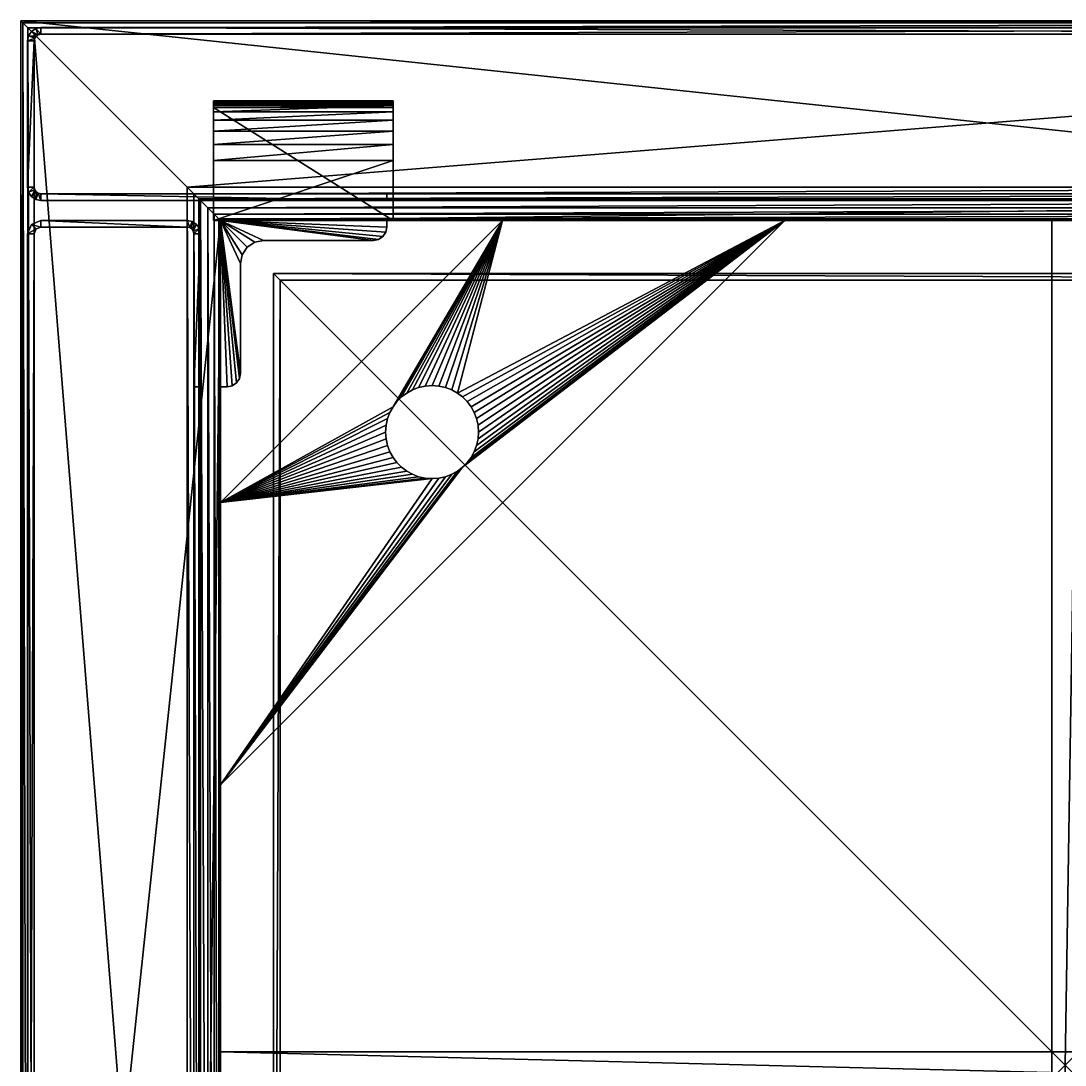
# Model space of a CAD drawing. Header units: millimetres. Extents: x -260 to 3072, y -4655 to 211.
# Drawn here: x -260.5 to -103.5, y -4458 to -4301 of the extents above; entities that cross this region are included whole.
import ezdxf

# ---------------------------------------------------------------- set-up
doc = ezdxf.new("R2010")
doc.units = ezdxf.units.MM
doc.layers.add('SRAFY', color=30, linetype='Continuous', true_color=0xff7f00)

msp = doc.modelspace()

# ---------------------------------------------------------------- meshes
mesh = msp.add_polyface()
corners = [(-260.5, -4615, 537), (53.5, -4615, 537), (-260.5, -4301, 537), (53.5, -4301, 537), (-260.5, -4615, 540), (53.5, -4615, 540), (-260.5, -4301, 540), (53.5, -4301, 540)]
mesh.append_faces([[corners[k] for k in face] for face in [(0, 2, 3), (3, 1, 0), (4, 5, 7), (7, 6, 4), (0, 1, 5), (5, 4, 0), (1, 3, 7), (7, 5, 1), (3, 2, 6), (6, 7, 3), (2, 0, 4), (4, 6, 2)]], dxfattribs={"vtx2": -1})
mesh = msp.add_polyface()
corners = [(-230.5, -4500.15, -400), (-230.5, -4542.57, -400), (-230.5, -4542.57, -398), (-230.5, -4500.15, -398), (-230.5, -4456, -240), (-230.5, -4460, -240), (-230.5, -4460, -210), (-230.5, -4456, -210), (-260.5, -4615, 400), (-230.5, -4585, 400), (-230.5, -4331, 400), (-260.5, -4301, 400), (-260.5, -4615, 398.91), (-260.19, -4614.7, 397.94), (-260.5, -4301, 398.91), (-259.48, -4613.98, 397.26), (-260.19, -4301.31, 397.94), (-258.5, -4613, 397), (-259.48, -4302.02, 397.26), (-235.5, -4590, 397), (-258.5, -4303, 397), (-235.5, -4326, 397), (-234.49, -4588.99, 396.73), (-234.49, -4327.01, 396.73), (-233.77, -4588.28, 396.01), (-233.77, -4327.73, 396.01), (-233.5, -4588, 395), (-233.5, -4328, 395), (-233.5, -4588, 370), (-233.5, -4328, 370), (-232.41, -4586.91, 370), (-232.41, -4329.09, 370), (-231.44, -4585.94, 370.3), (-231.44, -4330.06, 370.3), (-230.76, -4585.26, 371.02), (-230.76, -4330.74, 371.02), (-230.5, -4585, 372), (-230.5, -4331, 372), (-221.5, -4340, 385), (-222.5, -4339, 385), (-222.5, -4577, 385), (-221.5, -4576, 385), (-221.5, -4576, -209), (-221.5, -4340, -209), (-222.5, -4339, -210), (-222.5, -4577, -210), (-233.5, -4588, -210), (-230.5, -4585, -210), (-230.5, -4331, -210), (-233.5, -4328, -210), (-230.5, -4331, -400), (-230.5, -4585, -400), (-233.5, -4588, -400), (-233.5, -4328, -400)]
mesh.append_faces([[corners[k] for k in face] for face in [(38, 39, 40), (46, 47, 48), (50, 52, 53)]], dxfattribs={"vtx0": -1, "vtx2": -1})
mesh.append_faces([[corners[k] for k in face] for face in [(41, 38, 40), (49, 46, 48), (50, 51, 52)]], dxfattribs={"vtx1": -1, "vtx2": -1})
mesh.append_faces([[corners[k] for k in face] for face in [(0, 1, 2), (2, 3, 0), (4, 5, 6), (6, 7, 4), (8, 9, 10), (10, 11, 8), (12, 8, 11), (13, 12, 14), (15, 13, 16), (17, 15, 18), (19, 17, 20), (20, 21, 19), (22, 19, 21), (21, 23, 22), (24, 22, 23), (23, 25, 24), (26, 24, 25), (25, 27, 26), (28, 26, 27), (27, 29, 28), (30, 28, 29), (29, 31, 30), (32, 30, 31), (31, 33, 32), (34, 32, 33), (33, 35, 34), (36, 34, 35), (35, 37, 36), (9, 36, 37), (37, 10, 9), (42, 43, 38), (38, 41, 42), (44, 45, 40), (40, 39, 44), (53, 52, 46), (46, 49, 53), (51, 50, 48), (48, 47, 51)]], dxfattribs={"vtx2": -1})
mesh = msp.add_polyface()
corners = [(-205.6, -4361.79, -398), (-205.38, -4360.8, -398), (-230.5, -4373.43, -398), (-205.68, -4362.82, -398), (-205.6, -4363.86, -398), (-205.38, -4364.84, -398), (-205.03, -4365.77, -398), (-204.55, -4366.63, -398), (-203.96, -4367.41, -398), (-203.27, -4368.1, -398), (-202.49, -4368.69, -398), (-201.63, -4369.17, -398), (-200.7, -4369.53, -398), (-199.71, -4369.75, -398), (-198.68, -4369.82, -398), (-230.5, -4415.85, -398), (-197.65, -4369.75, -398), (-196.66, -4369.53, -398), (-195.73, -4369.17, -398), (-194.87, -4368.69, -398), (-194.09, -4368.1, -398), (-230.5, -4373.43, -400), (-205.6, -4361.79, -400), (-205.68, -4362.82, -400), (-205.6, -4363.86, -400), (-205.38, -4364.84, -400), (-205.03, -4365.77, -400), (-204.55, -4366.63, -400), (-203.96, -4367.41, -400), (-203.27, -4368.1, -400), (-202.49, -4368.69, -400), (-201.63, -4369.17, -400), (-200.7, -4369.53, -400), (-199.71, -4369.75, -400), (-198.68, -4369.82, -400), (-230.5, -4415.85, -400), (-197.65, -4369.75, -400), (-196.66, -4369.53, -400), (-195.73, -4369.17, -400), (-194.87, -4368.69, -400), (-194.09, -4368.1, -400), (-260.5, -4301, 400), (-260.5, -4301, 398.91), (-260.5, -4615, 398.91), (-260.19, -4301.31, 397.94), (-260.19, -4614.7, 397.94), (-259.48, -4302.02, 397.26), (-259.48, -4613.98, 397.26), (-258.5, -4303, 397), (-258.5, -4613, 397)]
mesh.append_faces([[corners[k] for k in face] for face in [(40, 35, 39)]], dxfattribs={"vtx0": -1, "vtx1": -1})
mesh.append_faces([[corners[k] for k in face] for face in [(14, 2, 15), (21, 22, 23), (21, 23, 24), (21, 24, 25), (21, 25, 26), (21, 26, 27), (21, 27, 28), (21, 28, 29), (21, 29, 30), (21, 30, 31), (21, 31, 32), (21, 32, 33), (21, 33, 34), (35, 34, 36), (35, 36, 37), (35, 37, 38), (35, 38, 39)]], dxfattribs={"vtx0": -1, "vtx2": -1})
mesh.append_faces([[corners[k] for k in face] for face in [(0, 1, 2), (3, 0, 2), (4, 3, 2), (5, 4, 2), (6, 5, 2), (7, 6, 2), (8, 7, 2), (9, 8, 2), (10, 9, 2), (11, 10, 2), (12, 11, 2), (13, 12, 2), (14, 13, 2), (16, 14, 15), (17, 16, 15), (18, 17, 15), (19, 18, 15), (20, 19, 15), (35, 21, 34)]], dxfattribs={"vtx1": -1, "vtx2": -1})
mesh.append_faces([[corners[k] for k in face] for face in [(21, 35, 15), (15, 2, 21), (41, 42, 43), (42, 44, 45), (44, 46, 47), (46, 48, 49)]], dxfattribs={"vtx2": -1})
mesh = msp.add_polyface()
corners = [(-145.65, -4331, -398), (-188.07, -4331, -398), (-194.87, -4356.95, -398), (-192.81, -4359.01, -398), (-192.33, -4359.87, -398), (-191.98, -4360.8, -398), (-191.76, -4361.79, -398), (-191.68, -4362.82, -398), (-191.76, -4363.86, -398), (-191.98, -4364.84, -398), (-192.33, -4365.77, -398), (-192.81, -4366.63, -398), (-194.87, -4356.95, -400), (-188.07, -4331, -400), (-145.65, -4331, -400), (-192.33, -4359.87, -400), (-192.81, -4359.01, -400), (-191.98, -4360.8, -400), (-191.76, -4361.79, -400), (-191.68, -4362.82, -400), (-191.76, -4363.86, -400), (-191.98, -4364.84, -400), (-192.33, -4365.77, -400), (-192.81, -4366.63, -400), (-230.5, -4415.85, -400), (-101.5, -4331, -240), (-105.5, -4331, -240), (-105.5, -4331, -210), (-260.5, -4301, 400), (-230.5, -4331, 400), (23.5, -4331, 400), (-260.5, -4301, 398.91), (53.5, -4301, 400), (-260.19, -4301.31, 397.94), (53.5, -4301, 398.91), (-259.48, -4302.02, 397.26), (53.2, -4301.31, 397.94), (-258.5, -4303, 397), (52.48, -4302.02, 397.26), (-235.5, -4326, 397), (51.5, -4303, 397), (-234.49, -4327.01, 396.73), (28.5, -4326, 397), (-233.77, -4327.73, 396.01), (27.49, -4327.01, 396.73), (-233.5, -4328, 395), (26.77, -4327.73, 396.01), (-233.5, -4328, 370), (26.5, -4328, 395), (-232.41, -4329.09, 370), (26.5, -4328, 370), (-231.44, -4330.06, 370.3), (25.41, -4329.09, 370), (-230.76, -4330.74, 371.02), (24.44, -4330.06, 370.3), (-230.5, -4331, 372), (23.76, -4330.74, 371.02), (23.5, -4331, 372), (-221.5, -4340, 385), (14.5, -4340, 385), (-222.5, -4339, 385), (-221.5, -4340, -209), (15.5, -4339, -210), (-222.5, -4339, -210), (26.5, -4328, -210), (-233.5, -4328, -210), (-230.5, -4331, -210), (-230.5, -4331, -400), (-233.5, -4328, -400), (26.5, -4328, -400), (23.5, -4331, -210)]
mesh.append_faces([[corners[k] for k in face] for face in [(0, 3, 4), (0, 4, 5), (0, 5, 6), (0, 6, 7), (0, 7, 8), (0, 8, 9), (0, 9, 10), (0, 10, 11), (12, 13, 14), (67, 68, 69)]], dxfattribs={"vtx0": -1, "vtx2": -1})
mesh.append_faces([[corners[k] for k in face] for face in [(0, 1, 2), (15, 16, 14), (17, 15, 14), (18, 17, 14), (19, 18, 14), (20, 19, 14), (21, 20, 14), (22, 21, 14), (23, 22, 14), (58, 59, 60), (64, 65, 66)]], dxfattribs={"vtx1": -1, "vtx2": -1})
mesh.append_faces([[corners[k] for k in face] for face in [(24, 14, 0), (14, 13, 1), (1, 0, 14), (25, 26, 27), (28, 29, 30), (31, 28, 32), (33, 31, 34), (35, 33, 36), (37, 35, 38), (39, 37, 40), (41, 39, 42), (43, 41, 44), (45, 43, 46), (47, 45, 48), (49, 47, 50), (51, 49, 52), (53, 51, 54), (55, 53, 56), (29, 55, 57), (59, 58, 61), (62, 63, 60), (70, 66, 67), (69, 68, 65)]], dxfattribs={"vtx2": -1})
mesh = msp.add_polyface()
corners = [(-61.35, -4331, -398), (23.5, -4415.85, -398), (-12.91, -4368.1, -398), (-13.6, -4367.41, -398), (-14.19, -4366.63, -398), (-14.67, -4365.77, -398), (-15.02, -4364.84, -398), (-15.24, -4363.86, -398), (-15.32, -4362.82, -398), (-15.24, -4361.79, -398), (-18.93, -4331, -398), (-12.91, -4368.1, -400), (23.5, -4415.85, -400), (-61.35, -4331, -400), (-13.6, -4367.41, -400), (-14.19, -4366.63, -400), (-18.93, -4331, -400), (-15.32, -4362.82, -400), (-15.24, -4363.86, -400), (-15.02, -4364.84, -400), (-14.67, -4365.77, -400), (-105.5, -4331, -210), (-101.5, -4331, -210), (-101.5, -4331, -240), (23.5, -4331, 400), (53.5, -4301, 400), (-260.5, -4301, 400), (53.5, -4301, 398.91), (-260.5, -4301, 398.91), (53.2, -4301.31, 397.94), (-260.19, -4301.31, 397.94), (52.48, -4302.02, 397.26), (-259.48, -4302.02, 397.26), (51.5, -4303, 397), (-258.5, -4303, 397), (28.5, -4326, 397), (-235.5, -4326, 397), (27.49, -4327.01, 396.73), (-234.49, -4327.01, 396.73), (26.77, -4327.73, 396.01), (-233.77, -4327.73, 396.01), (26.5, -4328, 395), (-233.5, -4328, 395), (26.5, -4328, 370), (-233.5, -4328, 370), (25.41, -4329.09, 370), (-232.41, -4329.09, 370), (24.44, -4330.06, 370.3), (-231.44, -4330.06, 370.3), (23.76, -4330.74, 371.02), (-230.76, -4330.74, 371.02), (23.5, -4331, 372), (-230.5, -4331, 372), (-230.5, -4331, 400), (14.5, -4340, 385), (15.5, -4339, 385), (-222.5, -4339, 385), (-221.5, -4340, -209), (14.5, -4340, -209), (15.5, -4339, -210), (26.5, -4328, -210), (-230.5, -4331, -210), (23.5, -4331, -210), (23.5, -4331, -400), (-230.5, -4331, -400), (26.5, -4328, -400), (-233.5, -4328, -210)]
mesh.append_faces([[corners[k] for k in face] for face in [(0, 8, 10), (15, 13, 20)]], dxfattribs={"vtx0": -1, "vtx1": -1})
mesh.append_faces([[corners[k] for k in face] for face in [(0, 2, 3), (0, 3, 4), (0, 4, 5), (0, 5, 6), (0, 6, 7), (0, 7, 8), (11, 12, 13), (13, 17, 18), (13, 18, 19), (13, 19, 20), (54, 55, 56), (60, 61, 62)]], dxfattribs={"vtx0": -1, "vtx2": -1})
mesh.append_faces([[corners[k] for k in face] for face in [(0, 1, 2), (8, 9, 10), (14, 11, 13), (15, 14, 13), (13, 16, 17), (63, 64, 65)]], dxfattribs={"vtx1": -1, "vtx2": -1})
mesh.append_faces([[corners[k] for k in face] for face in [(16, 13, 0), (0, 10, 16), (1, 0, 13), (21, 22, 23), (24, 25, 26), (25, 27, 28), (27, 29, 30), (29, 31, 32), (31, 33, 34), (33, 35, 36), (35, 37, 38), (37, 39, 40), (39, 41, 42), (41, 43, 44), (43, 45, 46), (45, 47, 48), (47, 49, 50), (49, 51, 52), (51, 24, 53), (57, 58, 54), (56, 55, 59), (64, 63, 62), (66, 60, 65)]], dxfattribs={"vtx2": -1})
mesh = msp.add_polyface()
corners = [(-65.5, -4456, -210), (-65.5, -4460, -210), (23.5, -4460, -210), (23.5, -4456, -210), (23.5, -4460, -240), (-65.5, -4460, -240), (-65.5, -4456, -240), (23.5, -4456, -240), (51.5, -4303, 397), (52.48, -4302.02, 397.26), (52.48, -4613.98, 397.26), (28.5, -4326, 397), (51.5, -4613, 397), (27.49, -4327.01, 396.73), (28.5, -4590, 397), (26.77, -4327.73, 396.01), (27.49, -4588.99, 396.73), (26.5, -4328, 395), (26.77, -4588.28, 396.01), (26.5, -4328, 370), (26.5, -4588, 395), (25.41, -4329.09, 370), (26.5, -4588, 370), (24.44, -4330.06, 370.3), (25.41, -4586.91, 370), (23.76, -4330.74, 371.02), (24.44, -4585.94, 370.3), (23.5, -4331, 372), (23.76, -4585.26, 371.02), (23.5, -4331, 400), (23.5, -4585, 372), (14.5, -4340, 385), (14.5, -4576, 385), (15.5, -4339, 385), (14.5, -4340, -209), (14.5, -4576, -209), (15.5, -4577, -210), (15.5, -4339, -210), (-221.5, -4340, -209), (-222.5, -4339, -210), (26.5, -4588, -210), (26.5, -4328, -210), (23.5, -4331, -210), (26.5, -4588, -400), (23.5, -4331, -400), (26.5, -4328, -400), (23.5, -4585, -210), (-65.5, -4456, -210), (-69.5, -4456, -210), (-65.5, -4460, -210), (-69.5, -4460, -210), (-65.5, -4460, -240), (-69.5, -4460, -240), (-65.5, -4456, -240), (-69.5, -4456, -240)]
mesh.append_faces([[corners[k] for k in face] for face in [(49, 48, 50), (53, 52, 54), (49, 52, 51), (50, 54, 52), (48, 53, 54), (47, 51, 53)]], dxfattribs={"vtx0": -1})
mesh.append_faces([[corners[k] for k in face] for face in [(43, 44, 45)]], dxfattribs={"vtx0": -1, "vtx1": -1})
mesh.append_faces([[corners[k] for k in face] for face in [(47, 48, 49), (51, 52, 53), (50, 52, 49), (47, 53, 48), (49, 51, 47)]], dxfattribs={"vtx1": -1})
mesh.append_faces([[corners[k] for k in face] for face in [(31, 32, 33), (40, 41, 42)]], dxfattribs={"vtx1": -1, "vtx2": -1})
mesh.append_faces([[corners[k] for k in face] for face in [(0, 1, 2), (2, 3, 0), (4, 5, 6), (6, 7, 4), (4, 7, 3), (3, 2, 4), (7, 6, 0), (0, 3, 7), (6, 5, 1), (1, 0, 6), (5, 4, 2), (2, 1, 5), (8, 9, 10), (11, 8, 12), (13, 11, 14), (15, 13, 16), (17, 15, 18), (19, 17, 20), (21, 19, 22), (23, 21, 24), (25, 23, 26), (27, 25, 28), (29, 27, 30), (34, 35, 32), (32, 31, 34), (36, 37, 33), (35, 34, 38), (39, 37, 36), (46, 42, 44), (43, 45, 41)]], dxfattribs={"vtx2": -1})
mesh = msp.add_polyface()
corners = [(-230.5, -4331, 537), (-227.5, -4337.5, 537), (-227.23, -4336.16, 537), (-226.47, -4335.03, 537), (-225.34, -4334.27, 537), (-224, -4334, 537), (-230.5, -4331, -400), (-224, -4334, -400), (-225.34, -4334.27, -400), (-226.47, -4335.03, -400), (-227.23, -4336.16, -400), (-227.5, -4337.5, -400), (-231.54, -4331, 519.04), (-231.54, -4314, 519.04), (-231.54, -4313.64, 519.08), (-231.54, -4313.36, 519.2), (-231.54, -4313.16, 519.4), (-231.54, -4313.04, 519.68), (-231.54, -4313, 520.04), (-231.54, -4313, 526.04), (-231.54, -4313.18, 528.43), (-231.54, -4313.74, 530.45), (-231.54, -4314.65, 532.11), (-231.54, -4315.94, 533.39), (-231.54, -4317.59, 534.31), (-231.54, -4319.61, 534.86), (-231.54, -4322, 535.04), (-231.54, -4331, 535.04), (-204.54, -4331, 519.04), (-204.54, -4313, 520.04), (-204.54, -4322, 535.04), (-204.54, -4331, 535.04), (-204.54, -4314, 519.04), (-204.54, -4313.64, 519.08), (-204.54, -4313.36, 519.2), (-204.54, -4313.16, 519.4), (-204.54, -4313.04, 519.68), (-204.54, -4313, 526.04), (-204.54, -4313.18, 528.43), (-204.54, -4313.74, 530.45), (-204.54, -4314.65, 532.11), (-204.54, -4315.94, 533.39)]
mesh.append_faces([[corners[k] for k in face] for face in [(12, 26, 27)]], dxfattribs={"vtx0": -1})
mesh.append_faces([[corners[k] for k in face] for face in [(12, 18, 26)]], dxfattribs={"vtx0": -1, "vtx1": -1, "vtx2": -1})
mesh.append_faces([[corners[k] for k in face] for face in [(0, 1, 2), (0, 2, 3), (0, 3, 4), (0, 4, 5), (6, 7, 8), (6, 8, 9), (6, 9, 10), (6, 10, 11), (12, 14, 15), (12, 15, 16), (12, 16, 17), (12, 17, 18), (18, 20, 21), (18, 21, 22), (18, 22, 23), (18, 23, 24), (18, 24, 25), (18, 25, 26)]], dxfattribs={"vtx0": -1, "vtx2": -1})
mesh.append_faces([[corners[k] for k in face] for face in [(11, 10, 2), (10, 9, 3), (3, 2, 10), (9, 8, 4), (4, 3, 9), (8, 7, 5), (5, 4, 8), (12, 13, 14), (18, 19, 20), (13, 12, 28), (19, 18, 29), (27, 26, 30), (12, 27, 31), (14, 13, 32), (15, 14, 33), (16, 15, 34), (17, 16, 35), (18, 17, 36), (20, 19, 37), (21, 20, 38), (22, 21, 39), (23, 22, 40), (24, 23, 41)]], dxfattribs={"vtx2": -1})
mesh = msp.add_polyface()
corners = [(-230.5, -4331, 537), (-224, -4334, 537), (-207.5, -4334, 537), (-206.73, -4333.85, 537), (-206.09, -4333.42, 537), (-205.65, -4332.77, 537), (-205.5, -4332, 537), (-205.5, -4331, 537), (-230.5, -4331, -400), (-205.5, -4331, -400), (-205.5, -4332, -400), (-205.65, -4332.77, -400), (-206.09, -4333.41, -400), (-206.73, -4333.85, -400), (-207.5, -4334, -400), (-224, -4334, -400), (-204.54, -4331, 519.04), (-204.54, -4314, 519.04), (-231.54, -4314, 519.04), (-204.54, -4313, 520.04), (-204.54, -4313, 526.04), (-231.54, -4313, 526.04), (-204.54, -4322, 535.04), (-204.54, -4331, 535.04), (-231.54, -4331, 535.04), (-231.54, -4331, 519.04), (-204.54, -4313.64, 519.08), (-231.54, -4313.64, 519.08), (-204.54, -4313.36, 519.2), (-231.54, -4313.36, 519.2), (-204.54, -4313.16, 519.4), (-231.54, -4313.16, 519.4), (-204.54, -4313.04, 519.68), (-231.54, -4313.04, 519.68), (-231.54, -4313, 520.04), (-204.54, -4313.18, 528.43), (-231.54, -4313.18, 528.43), (-204.54, -4313.74, 530.45), (-231.54, -4313.74, 530.45), (-204.54, -4314.65, 532.11), (-231.54, -4314.65, 532.11), (-204.54, -4315.94, 533.39), (-231.54, -4315.94, 533.39), (-204.54, -4317.59, 534.31), (-231.54, -4317.59, 534.31), (-231.54, -4319.61, 534.86), (-204.54, -4319.61, 534.86), (-231.54, -4322, 535.04)]
mesh.append_faces([[corners[k] for k in face] for face in [(0, 6, 7)]], dxfattribs={"vtx0": -1})
mesh.append_faces([[corners[k] for k in face] for face in [(0, 1, 2), (0, 2, 3), (0, 3, 4), (0, 4, 5), (0, 5, 6), (8, 10, 11), (8, 11, 12), (8, 12, 13), (8, 13, 14), (8, 14, 15)]], dxfattribs={"vtx0": -1, "vtx2": -1})
mesh.append_faces([[corners[k] for k in face] for face in [(8, 9, 10), (15, 14, 2), (2, 1, 15), (14, 13, 3), (3, 2, 14), (13, 12, 4), (4, 3, 13), (12, 11, 5), (5, 4, 12), (11, 10, 6), (6, 5, 11), (10, 9, 7), (7, 6, 10), (9, 8, 0), (0, 7, 9), (16, 17, 18), (19, 20, 21), (22, 23, 24), (23, 16, 25), (17, 26, 27), (26, 28, 29), (28, 30, 31), (30, 32, 33), (32, 19, 34), (20, 35, 36), (35, 37, 38), (37, 39, 40), (39, 41, 42), (41, 43, 44), (45, 44, 43), (43, 46, 45), (47, 45, 46), (46, 22, 47)]], dxfattribs={"vtx2": -1})
mesh = msp.add_polyface()
corners = [(-188.07, -4331, -398), (-204.55, -4359.01, -398), (-203.96, -4358.23, -398), (-203.27, -4357.54, -398), (-202.49, -4356.95, -398), (-201.63, -4356.47, -398), (-200.7, -4356.12, -398), (-199.71, -4355.9, -398), (-198.68, -4355.82, -398), (-197.65, -4355.9, -398), (-203.96, -4358.23, -400), (-204.55, -4359.01, -400), (-188.07, -4331, -400), (-203.27, -4357.54, -400), (-202.49, -4356.95, -400), (-201.63, -4356.47, -400), (-200.7, -4356.12, -400), (-199.71, -4355.9, -400), (-198.68, -4355.82, -400), (-197.65, -4355.9, -400), (-196.66, -4356.12, -400), (-195.73, -4356.47, -400), (-195.73, -4356.47, -398), (-196.66, -4356.12, -398), (-230.5, -4373.43, -398), (-204.54, -4331, 535.04), (-204.54, -4322, 535.04), (-204.54, -4319.61, 534.86), (-204.54, -4317.59, 534.31), (-204.54, -4315.94, 533.39), (-204.54, -4314.65, 532.11), (-204.54, -4313.74, 530.45), (-204.54, -4313.18, 528.43), (-204.54, -4313, 526.04), (-204.54, -4331, 519.04), (-204.54, -4313, 520.04), (-204.54, -4313.04, 519.68), (-204.54, -4313.16, 519.4), (-204.54, -4313.36, 519.2), (-204.54, -4313.64, 519.08), (-204.54, -4314, 519.04)]
mesh.append_faces([[corners[k] for k in face] for face in [(34, 33, 40)]], dxfattribs={"vtx0": -1, "vtx1": -1})
mesh.append_faces([[corners[k] for k in face] for face in [(0, 1, 2), (0, 2, 3), (0, 3, 4), (0, 4, 5), (0, 5, 6), (0, 6, 7), (0, 7, 8), (0, 8, 9), (25, 27, 28), (25, 28, 29), (25, 29, 30), (25, 30, 31), (25, 31, 32), (25, 32, 33), (33, 36, 37), (33, 37, 38), (33, 38, 39), (33, 39, 40)]], dxfattribs={"vtx0": -1, "vtx2": -1})
mesh.append_faces([[corners[k] for k in face] for face in [(10, 11, 12), (13, 10, 12), (14, 13, 12), (15, 14, 12), (16, 15, 12), (17, 16, 12), (18, 17, 12), (19, 18, 12), (34, 25, 33)]], dxfattribs={"vtx1": -1, "vtx2": -1})
mesh.append_faces([[corners[k] for k in face] for face in [(20, 21, 22), (22, 23, 20), (19, 20, 23), (23, 9, 19), (18, 19, 9), (9, 8, 18), (17, 18, 8), (8, 7, 17), (16, 17, 7), (7, 6, 16), (15, 16, 6), (6, 5, 15), (14, 15, 5), (24, 0, 12), (25, 26, 27), (33, 35, 36)]], dxfattribs={"vtx2": -1})
mesh = msp.add_polyface()
corners = [(-230.5, -4500.15, -398), (-195.73, -4546.83, -398), (-194.87, -4547.31, -398), (-194.09, -4547.9, -398), (-193.4, -4548.59, -398), (-145.65, -4585, -398), (-195.73, -4546.83, -400), (-196.66, -4546.48, -400), (-230.5, -4500.15, -400), (-194.87, -4547.31, -400), (-194.09, -4547.9, -400), (-193.4, -4548.59, -400), (-145.65, -4585, -400), (-196.66, -4546.48, -398), (-197.65, -4546.26, -400), (-197.65, -4546.26, -398), (-198.68, -4546.18, -400), (-198.68, -4546.18, -398), (-199.71, -4546.26, -400), (-199.71, -4546.26, -398), (-200.7, -4546.48, -400), (-200.7, -4546.48, -398), (-201.63, -4546.83, -400), (-201.63, -4546.83, -398), (-202.49, -4547.31, -400), (-101.5, -4331, -210), (-105.5, -4331, -210), (-105.5, -4585, -210), (-101.5, -4585, -210), (-230.5, -4456, -210), (-230.5, -4460, -210), (-69.5, -4460, -210), (-69.5, -4456, -210), (-105.5, -4585, -240), (-105.5, -4331, -240), (-101.5, -4331, -240), (-101.5, -4585, -240), (-69.5, -4460, -240), (-230.5, -4460, -240), (-230.5, -4456, -240), (-69.5, -4456, -240), (-221.5, -4340, -209), (-221.5, -4576, -209), (14.5, -4576, -209), (15.5, -4577, -210), (-222.5, -4577, -210), (-222.5, -4339, -210), (-69.5, -4456, -210), (-69.5, -4456, -240), (-69.5, -4460, -210)]
mesh.append_faces([[corners[k] for k in face] for face in [(0, 4, 5)]], dxfattribs={"vtx0": -1, "vtx1": -1})
mesh.append_faces([[corners[k] for k in face] for face in [(0, 1, 2), (0, 2, 3), (0, 3, 4), (11, 8, 12)]], dxfattribs={"vtx0": -1, "vtx2": -1})
mesh.append_faces([[corners[k] for k in face] for face in [(47, 48, 49)]], dxfattribs={"vtx1": -1})
mesh.append_faces([[corners[k] for k in face] for face in [(6, 7, 8), (9, 6, 8), (10, 9, 8), (11, 10, 8)]], dxfattribs={"vtx1": -1, "vtx2": -1})
mesh.append_faces([[corners[k] for k in face] for face in [(12, 8, 0), (7, 6, 1), (1, 13, 7), (14, 7, 13), (13, 15, 14), (16, 14, 15), (15, 17, 16), (18, 16, 17), (17, 19, 18), (20, 18, 19), (19, 21, 20), (22, 20, 21), (21, 23, 22), (24, 22, 23), (25, 26, 27), (27, 28, 25), (29, 30, 31), (31, 32, 29), (33, 34, 35), (35, 36, 33), (37, 38, 39), (39, 40, 37), (36, 35, 25), (25, 28, 36), (34, 33, 27), (27, 26, 34), (37, 40, 32), (32, 31, 37), (40, 39, 29), (29, 32, 40), (38, 37, 31), (31, 30, 38), (41, 42, 43), (44, 45, 46)]], dxfattribs={"vtx2": -1})
mesh = msp.add_polyface()
corners = [(-204.55, -4359.01, -398), (-188.07, -4331, -398), (-230.5, -4373.43, -398), (-205.03, -4359.87, -398), (-205.38, -4360.8, -398), (-230.5, -4373.43, -400), (-188.07, -4331, -400), (-204.55, -4359.01, -400), (-205.03, -4359.87, -400), (-205.38, -4360.8, -400), (-205.6, -4361.79, -400), (-205.38, -4364.84, -400), (-205.6, -4363.86, -400), (-205.6, -4363.86, -398), (-205.38, -4364.84, -398), (-205.68, -4362.82, -400), (-205.68, -4362.82, -398), (-205.6, -4361.79, -398), (-230.5, -4331, 537), (-230.5, -4356, 537), (-229.5, -4356, 537), (-228.73, -4355.85, 537), (-228.09, -4355.42, 537), (-227.65, -4354.77, 537), (-227.5, -4354, 537), (-227.5, -4337.5, 537), (-229.5, -4356, -400), (-230.5, -4356, -400), (-230.5, -4331, -400), (-227.5, -4337.5, -400), (-227.5, -4354, -400), (-227.65, -4354.77, -400), (-228.09, -4355.41, -400), (-228.73, -4355.85, -400), (-227.23, -4336.16, 537)]
mesh.append_faces([[corners[k] for k in face] for face in [(26, 28, 33)]], dxfattribs={"vtx0": -1, "vtx1": -1})
mesh.append_faces([[corners[k] for k in face] for face in [(0, 1, 2), (5, 7, 8), (5, 8, 9), (5, 9, 10), (18, 20, 21), (18, 21, 22), (18, 22, 23), (18, 23, 24), (18, 24, 25), (28, 29, 30), (28, 30, 31), (28, 31, 32), (28, 32, 33)]], dxfattribs={"vtx0": -1, "vtx2": -1})
mesh.append_faces([[corners[k] for k in face] for face in [(3, 0, 2), (4, 3, 2), (5, 6, 7)]], dxfattribs={"vtx1": -1, "vtx2": -1})
mesh.append_faces([[corners[k] for k in face] for face in [(11, 12, 13), (13, 14, 11), (12, 15, 16), (16, 13, 12), (15, 10, 17), (17, 16, 15), (10, 9, 4), (4, 17, 10), (6, 5, 2), (18, 19, 20), (26, 27, 28), (28, 27, 19), (19, 18, 28), (27, 26, 20), (20, 19, 27), (26, 33, 21), (21, 20, 26), (33, 32, 22), (22, 21, 33), (32, 31, 23), (23, 22, 32), (31, 30, 24), (24, 23, 31), (30, 29, 25), (25, 24, 30), (34, 25, 29)]], dxfattribs={"vtx2": -1})
mesh = msp.add_polyface()
corners = [(-145.65, -4331, -398), (-230.5, -4415.85, -398), (-230.5, -4415.85, -400), (-194.09, -4368.1, -400), (-194.87, -4368.69, -400), (-194.87, -4368.69, -398), (-194.09, -4368.1, -398), (-195.73, -4369.17, -400), (-195.73, -4369.17, -398), (-196.66, -4369.53, -400), (-196.66, -4369.53, -398), (-197.65, -4369.75, -400), (-197.65, -4369.75, -398), (-198.68, -4369.82, -400), (-198.68, -4369.82, -398), (-199.71, -4369.75, -400), (-199.71, -4369.75, -398), (-200.7, -4369.53, -400), (-200.7, -4369.53, -398), (-201.63, -4369.17, -400), (-201.63, -4369.17, -398), (-202.49, -4368.69, -400), (-202.49, -4368.69, -398), (-203.27, -4368.1, -400), (-203.27, -4368.1, -398), (-203.96, -4367.41, -400), (-203.96, -4367.41, -398), (-204.55, -4366.63, -400), (-204.55, -4366.63, -398), (-205.03, -4365.77, -400), (-205.03, -4365.77, -398), (-205.38, -4364.84, -400), (-205.38, -4364.84, -398), (-205.38, -4360.8, -400), (-205.03, -4359.87, -400), (-205.03, -4359.87, -398), (-205.38, -4360.8, -398), (-204.55, -4359.01, -400), (-204.55, -4359.01, -398), (-194.09, -4357.54, -398), (-194.87, -4356.95, -398), (-194.87, -4356.95, -400), (-195.73, -4356.47, -400), (-195.73, -4356.47, -398), (-201.63, -4356.47, -398), (-202.49, -4356.95, -398), (-202.49, -4356.95, -400), (-203.27, -4357.54, -400), (-203.27, -4357.54, -398), (-203.96, -4358.23, -400), (-203.96, -4358.23, -398)]
mesh.append_faces([[corners[k] for k in face] for face in [(0, 1, 2), (3, 4, 5), (5, 6, 3), (4, 7, 8), (8, 5, 4), (7, 9, 10), (10, 8, 7), (9, 11, 12), (12, 10, 9), (11, 13, 14), (14, 12, 11), (13, 15, 16), (16, 14, 13), (15, 17, 18), (18, 16, 15), (17, 19, 20), (20, 18, 17), (19, 21, 22), (22, 20, 19), (21, 23, 24), (24, 22, 21), (23, 25, 26), (26, 24, 23), (25, 27, 28), (28, 26, 25), (27, 29, 30), (30, 28, 27), (29, 31, 32), (32, 30, 29), (33, 34, 35), (35, 36, 33), (34, 37, 38), (38, 35, 34), (39, 40, 41), (42, 41, 40), (40, 43, 42), (44, 45, 46), (47, 46, 45), (45, 48, 47), (49, 47, 48), (48, 50, 49), (37, 49, 50), (50, 38, 37)]], dxfattribs={"vtx2": -1})
mesh = msp.add_polyface()
corners = [(-188.07, -4331, -398), (-197.65, -4355.9, -398), (-196.66, -4356.12, -398), (-195.73, -4356.47, -398), (-194.87, -4356.95, -398), (-145.65, -4331, -398), (-194.09, -4357.54, -398), (-193.4, -4358.23, -398), (-192.81, -4359.01, -398), (-192.81, -4366.63, -398), (-193.4, -4367.41, -398), (-194.09, -4368.1, -398), (-230.5, -4415.85, -398), (-196.66, -4356.12, -400), (-197.65, -4355.9, -400), (-188.07, -4331, -400), (-195.73, -4356.47, -400), (-194.87, -4356.95, -400), (-194.09, -4357.54, -400), (-145.65, -4331, -400), (-193.4, -4358.23, -400), (-192.81, -4359.01, -400), (-193.4, -4367.41, -400), (-192.81, -4366.63, -400), (-194.09, -4368.1, -400), (-230.5, -4415.85, -400), (-192.33, -4365.77, -400), (-192.33, -4365.77, -398), (-191.98, -4364.84, -400), (-191.98, -4364.84, -398), (-191.76, -4363.86, -400), (-191.76, -4363.86, -398), (-191.68, -4362.82, -400), (-191.68, -4362.82, -398), (-191.76, -4361.79, -400), (-191.76, -4361.79, -398), (-191.98, -4360.8, -400), (-191.98, -4360.8, -398), (-192.33, -4359.87, -400), (-192.33, -4359.87, -398)]
mesh.append_faces([[corners[k] for k in face] for face in [(5, 11, 12)]], dxfattribs={"vtx0": -1, "vtx1": -1})
mesh.append_faces([[corners[k] for k in face] for face in [(0, 1, 2), (0, 2, 3), (0, 3, 4), (5, 4, 6), (5, 6, 7), (5, 7, 8), (5, 9, 10), (5, 10, 11), (24, 19, 25)]], dxfattribs={"vtx0": -1, "vtx2": -1})
mesh.append_faces([[corners[k] for k in face] for face in [(13, 14, 15), (16, 13, 15), (17, 16, 15), (18, 17, 19), (20, 18, 19), (21, 20, 19), (22, 23, 19), (24, 22, 19)]], dxfattribs={"vtx1": -1, "vtx2": -1})
mesh.append_faces([[corners[k] for k in face] for face in [(22, 24, 11), (11, 10, 22), (23, 22, 10), (10, 9, 23), (26, 23, 9), (9, 27, 26), (28, 26, 27), (27, 29, 28), (30, 28, 29), (29, 31, 30), (32, 30, 31), (31, 33, 32), (34, 32, 33), (33, 35, 34), (36, 34, 35), (35, 37, 36), (38, 36, 37), (37, 39, 38), (21, 38, 39), (39, 8, 21), (20, 21, 8), (8, 7, 20), (18, 20, 7), (7, 6, 18), (17, 18, 6)]], dxfattribs={"vtx2": -1})
at = {"layer": 'SRAFY', "color": 5}
mesh = msp.add_polyface(dxfattribs=at)
corners = [(-259.35, -4303.23, -245), (-258.91, -4302.59, -245), (-258.21, -4303.29, -245), (-258.42, -4303.62, -245), (-259.5, -4304, -245), (-258.5, -4304, -245), (-259.5, -4326, -245), (-258.5, -4326, -245), (-259.35, -4326.77, -245), (-258.42, -4326.38, -245), (-258.91, -4327.41, -245), (-258.21, -4326.71, -245), (-258.27, -4327.85, -245), (-258.21, -4303.29, 395), (-258.91, -4302.59, 395), (-259.35, -4303.23, 395), (-258.42, -4303.62, 395), (-259.5, -4304, 395), (-258.5, -4304, 395), (-259.5, -4326, 395), (-258.5, -4326, 395), (-259.35, -4326.77, 395), (-258.42, -4326.38, 395), (-258.91, -4327.41, 395), (-258.21, -4326.71, 395), (-258.27, -4327.85, 395), (-258.27, -4302.15, 395), (-258.27, -4302.15, -245)]
mesh.append_faces([[corners[k] for k in face] for face in [(0, 2, 3), (4, 3, 5), (6, 5, 7), (8, 7, 9), (10, 9, 11), (13, 14, 15), (16, 15, 17), (18, 17, 19), (20, 19, 21), (22, 21, 23), (24, 23, 25)]], dxfattribs={"vtx0": -1, "vtx2": -1, "color": 5})
mesh.append_faces([[corners[k] for k in face] for face in [(0, 1, 2), (4, 0, 3), (6, 4, 5), (8, 6, 7), (10, 8, 9), (12, 10, 11), (16, 13, 15), (18, 16, 17), (20, 18, 19), (22, 20, 21), (24, 22, 23)]], dxfattribs={"vtx1": -1, "vtx2": -1, "color": 5})
mesh.append_faces([[corners[k] for k in face] for face in [(25, 23, 10), (23, 21, 8), (8, 10, 23), (9, 7, 20), (21, 19, 6), (6, 8, 21), (18, 20, 7), (7, 5, 18), (19, 17, 4), (4, 6, 19), (16, 18, 5), (17, 15, 0), (0, 4, 17), (15, 14, 1), (1, 0, 15), (14, 26, 27), (27, 1, 14)]], dxfattribs={"vtx2": -1, "color": 5})
mesh = msp.add_polyface(dxfattribs=at)
corners = [(-257.5, -4327, -245), (-205.5, -4327, -245), (-205.5, -4328, -245), (-257.5, -4302, -245), (21.5, -4303, -245), (-257.5, -4303, -245), (-258.27, -4302.15, -245), (-257.88, -4303.08, -245), (-258.91, -4302.59, -245), (-258.21, -4303.29, -245), (-258.27, -4327.85, -245), (-258.21, -4326.71, -245), (-257.88, -4326.92, -245), (-257.5, -4328, -245), (-205.5, -4328, 395), (-205.5, -4327, 395), (-257.5, -4327, 395), (-257.5, -4303, 395), (21.5, -4303, 395), (-257.5, -4302, 395), (-258.27, -4302.15, 395), (-257.88, -4303.08, 395), (-258.91, -4302.59, 395), (-258.21, -4303.29, 395), (-257.88, -4326.92, 395), (-258.21, -4326.71, 395), (-258.27, -4327.85, 395), (-257.5, -4328, 395), (-258.42, -4326.38, 395), (-258.42, -4326.38, -245), (-258.5, -4326, 395), (-258.5, -4304, -245), (-258.42, -4303.62, -245), (-258.42, -4303.62, 395), (21.5, -4302, -245)]
mesh.append_faces([[corners[k] for k in face] for face in [(0, 13, 12)]], dxfattribs={"vtx0": -1, "vtx1": -1, "color": 5})
mesh.append_faces([[corners[k] for k in face] for face in [(3, 4, 5), (6, 5, 7), (8, 7, 9), (10, 11, 12), (17, 19, 20), (21, 20, 22), (24, 26, 27)]], dxfattribs={"vtx0": -1, "vtx2": -1, "color": 5})
mesh.append_faces([[corners[k] for k in face] for face in [(6, 3, 5), (8, 6, 7), (13, 10, 12), (17, 18, 19), (21, 17, 20), (23, 21, 22), (24, 25, 26), (16, 24, 27)]], dxfattribs={"vtx1": -1, "vtx2": -1, "color": 5})
mesh.append_faces([[corners[k] for k in face] for face in [(0, 1, 2), (14, 15, 16), (16, 15, 1), (1, 0, 16), (2, 1, 15), (24, 16, 0), (0, 12, 24), (25, 24, 12), (12, 11, 25), (28, 25, 11), (11, 29, 28), (30, 28, 29), (31, 32, 33), (23, 33, 32), (32, 9, 23), (21, 23, 9), (9, 7, 21), (17, 21, 7), (7, 5, 17), (20, 19, 3), (3, 6, 20), (18, 17, 5), (34, 3, 19)]], dxfattribs={"vtx2": -1, "color": 5})
mesh = msp.add_polyface(dxfattribs=at)
corners = [(21.5, -4328, -245), (-1.5, -4328, -245), (-1.5, -4327, -245), (21.5, -4327, -245), (22.27, -4327.85, -245), (21.88, -4326.92, -245), (22.91, -4327.41, -245), (22.21, -4326.71, -245), (21.5, -4302, -245), (22.91, -4302.59, -245), (22.21, -4303.29, -245), (21.5, -4303, -245), (-257.5, -4302, -245), (-1.5, -4327, 395), (-1.5, -4328, 395), (21.5, -4328, 395), (21.5, -4327, 395), (22.27, -4327.85, 395), (21.88, -4326.92, 395), (22.91, -4327.41, 395), (22.21, -4326.71, 395), (22.21, -4303.29, 395), (22.91, -4302.59, 395), (21.5, -4302, 395), (21.5, -4303, 395), (-257.5, -4302, 395), (-257.5, -4303, -245), (22.5, -4304, 395), (22.5, -4304, -245), (22.42, -4326.38, 395), (22.42, -4326.38, -245)]
mesh.append_faces([[corners[k] for k in face] for face in [(0, 2, 3), (4, 3, 5), (6, 5, 7), (8, 10, 11), (16, 15, 17), (18, 17, 19), (21, 22, 23), (24, 23, 25)]], dxfattribs={"vtx0": -1, "vtx2": -1, "color": 5})
mesh.append_faces([[corners[k] for k in face] for face in [(4, 0, 3), (6, 4, 5), (8, 9, 10), (12, 8, 11), (16, 13, 15), (18, 16, 17), (20, 18, 19), (24, 21, 23)]], dxfattribs={"vtx1": -1, "vtx2": -1, "color": 5})
mesh.append_faces([[corners[k] for k in face] for face in [(0, 1, 2), (13, 14, 15), (15, 14, 1), (1, 0, 15), (14, 13, 2), (2, 1, 14), (13, 16, 3), (3, 2, 13), (26, 11, 24), (25, 23, 8), (21, 24, 11), (11, 10, 21), (9, 8, 23), (27, 21, 10), (10, 28, 27), (20, 29, 30), (30, 7, 20), (18, 20, 7), (7, 5, 18), (16, 18, 5), (5, 3, 16), (17, 15, 0), (0, 4, 17)]], dxfattribs={"vtx2": -1, "color": 5})
mesh = msp.add_polyface(dxfattribs=at)
corners = [(-234.73, -4331.15, -245), (-234.09, -4331.59, -245), (-234.79, -4332.29, -245), (-235.12, -4332.08, -245), (-235.5, -4331, -245), (-235.5, -4332, -245), (-257.5, -4331, -245), (-257.5, -4332, -245), (-258.91, -4331.59, -245), (-258.21, -4332.29, -245), (-257.5, -4327, -245), (-205.5, -4328, -245), (-257.5, -4328, -245), (-234.79, -4332.29, 395), (-234.09, -4331.59, 395), (-234.73, -4331.15, 395), (-235.12, -4332.08, 395), (-235.5, -4331, 395), (-235.5, -4332, 395), (-257.5, -4331, 395), (-257.5, -4332, 395), (-258.91, -4331.59, 395), (-258.21, -4332.29, 395), (-205.5, -4328, 395), (-257.5, -4327, 395), (-257.5, -4328, 395), (-259.5, -4333, 395), (-233.65, -4332.23, 395), (-233.65, -4332.23, -245), (-205.5, -4327, 395), (-258.27, -4327.85, 395), (-258.27, -4327.85, -245), (-258.91, -4327.41, -245)]
mesh.append_faces([[corners[k] for k in face] for face in [(23, 24, 25)]], dxfattribs={"vtx0": -1, "vtx1": -1, "color": 5})
mesh.append_faces([[corners[k] for k in face] for face in [(0, 2, 3), (4, 3, 5), (6, 5, 7), (8, 7, 9), (10, 11, 12), (13, 14, 15), (16, 15, 17), (18, 17, 19), (20, 19, 21)]], dxfattribs={"vtx0": -1, "vtx2": -1, "color": 5})
mesh.append_faces([[corners[k] for k in face] for face in [(0, 1, 2), (4, 0, 3), (6, 4, 5), (8, 6, 7), (16, 13, 15), (18, 16, 17), (20, 18, 19), (22, 20, 21)]], dxfattribs={"vtx1": -1, "vtx2": -1, "color": 5})
mesh.append_faces([[corners[k] for k in face] for face in [(26, 21, 8), (21, 19, 6), (6, 8, 21), (18, 20, 7), (7, 5, 18), (19, 17, 4), (4, 6, 19), (16, 18, 5), (5, 3, 16), (17, 15, 0), (0, 4, 17), (15, 14, 1), (1, 0, 15), (14, 27, 28), (28, 1, 14), (29, 23, 11), (23, 25, 12), (12, 11, 23), (25, 30, 31), (31, 12, 25), (32, 31, 30)]], dxfattribs={"vtx2": -1, "color": 5})
mesh = msp.add_polyface(dxfattribs=at)
corners = [(-233.5, -4333, -245), (-233.5, -4356, -245), (-234.5, -4356, -245), (-234.5, -4333, -245), (-233.65, -4332.23, -245), (-234.58, -4332.62, -245), (-234.09, -4331.59, -245), (-234.79, -4332.29, -245), (-259.5, -4333, -245), (-258.91, -4331.59, -245), (-258.21, -4332.29, -245), (-258.5, -4333, -245), (-259.5, -4612, -245), (-234.5, -4356, 395), (-233.5, -4356, 395), (-233.5, -4333, 395), (-234.5, -4333, 395), (-233.65, -4332.23, 395), (-234.58, -4332.62, 395), (-234.09, -4331.59, 395), (-234.79, -4332.29, 395), (-258.21, -4332.29, 395), (-258.91, -4331.59, 395), (-259.5, -4333, 395), (-258.5, -4333, 395), (-259.5, -4612, 395), (-258.5, -4612, -245), (-257.5, -4332, 395), (-257.5, -4332, -245), (-235.12, -4332.08, 395), (-235.12, -4332.08, -245)]
mesh.append_faces([[corners[k] for k in face] for face in [(0, 2, 3), (4, 3, 5), (6, 5, 7), (8, 10, 11), (16, 15, 17), (18, 17, 19), (21, 22, 23), (24, 23, 25)]], dxfattribs={"vtx0": -1, "vtx2": -1, "color": 5})
mesh.append_faces([[corners[k] for k in face] for face in [(4, 0, 3), (6, 4, 5), (8, 9, 10), (12, 8, 11), (16, 13, 15), (18, 16, 17), (20, 18, 19), (24, 21, 23)]], dxfattribs={"vtx1": -1, "vtx2": -1, "color": 5})
mesh.append_faces([[corners[k] for k in face] for face in [(0, 1, 2), (13, 14, 15), (15, 14, 1), (1, 0, 15), (14, 13, 2), (2, 1, 14), (13, 16, 3), (3, 2, 13), (26, 11, 24), (25, 23, 8), (21, 24, 11), (11, 10, 21), (9, 8, 23), (27, 21, 10), (10, 28, 27), (20, 29, 30), (30, 7, 20), (18, 20, 7), (7, 5, 18), (16, 18, 5), (5, 3, 16), (17, 15, 0), (0, 4, 17)]], dxfattribs={"vtx2": -1, "color": 5})
mesh = msp.add_polyface(dxfattribs=at)
corners = [(-234.5, -4612, -245), (-234.5, -4560, -245), (-233.5, -4560, -245), (-259.5, -4612, -245), (-258.5, -4333, -245), (-258.5, -4612, -245), (-259.35, -4612.77, -245), (-258.42, -4612.38, -245), (-258.91, -4613.41, -245), (-258.21, -4612.71, -245), (-233.65, -4612.77, -245), (-234.79, -4612.71, -245), (-234.58, -4612.38, -245), (-233.5, -4612, -245), (-233.5, -4560, 395), (-234.5, -4560, 395), (-234.5, -4612, 395), (-258.5, -4612, 395), (-258.5, -4333, 395), (-259.5, -4612, 395), (-259.35, -4612.77, 395), (-258.42, -4612.38, 395), (-258.91, -4613.41, 395), (-258.21, -4612.71, 395), (-234.58, -4612.38, 395), (-234.79, -4612.71, 395), (-233.65, -4612.77, 395), (-233.5, -4612, 395), (-235.12, -4612.92, 395), (-235.12, -4612.92, -245), (-235.5, -4613, 395), (-257.5, -4613, -245), (-257.88, -4612.92, -245), (-257.88, -4612.92, 395), (-259.5, -4333, -245)]
mesh.append_faces([[corners[k] for k in face] for face in [(0, 13, 12)]], dxfattribs={"vtx0": -1, "vtx1": -1, "color": 5})
mesh.append_faces([[corners[k] for k in face] for face in [(3, 4, 5), (6, 5, 7), (8, 7, 9), (10, 11, 12), (17, 19, 20), (21, 20, 22), (24, 26, 27)]], dxfattribs={"vtx0": -1, "vtx2": -1, "color": 5})
mesh.append_faces([[corners[k] for k in face] for face in [(6, 3, 5), (8, 6, 7), (13, 10, 12), (17, 18, 19), (21, 17, 20), (23, 21, 22), (24, 25, 26), (16, 24, 27)]], dxfattribs={"vtx1": -1, "vtx2": -1, "color": 5})
mesh.append_faces([[corners[k] for k in face] for face in [(0, 1, 2), (14, 15, 16), (16, 15, 1), (1, 0, 16), (2, 1, 15), (24, 16, 0), (0, 12, 24), (25, 24, 12), (12, 11, 25), (28, 25, 11), (11, 29, 28), (30, 28, 29), (31, 32, 33), (23, 33, 32), (32, 9, 23), (21, 23, 9), (9, 7, 21), (17, 21, 7), (7, 5, 17), (20, 19, 3), (3, 6, 20), (18, 17, 5), (34, 3, 19)]], dxfattribs={"vtx2": -1, "color": 5})

doc.saveas('drawing.dxf')
